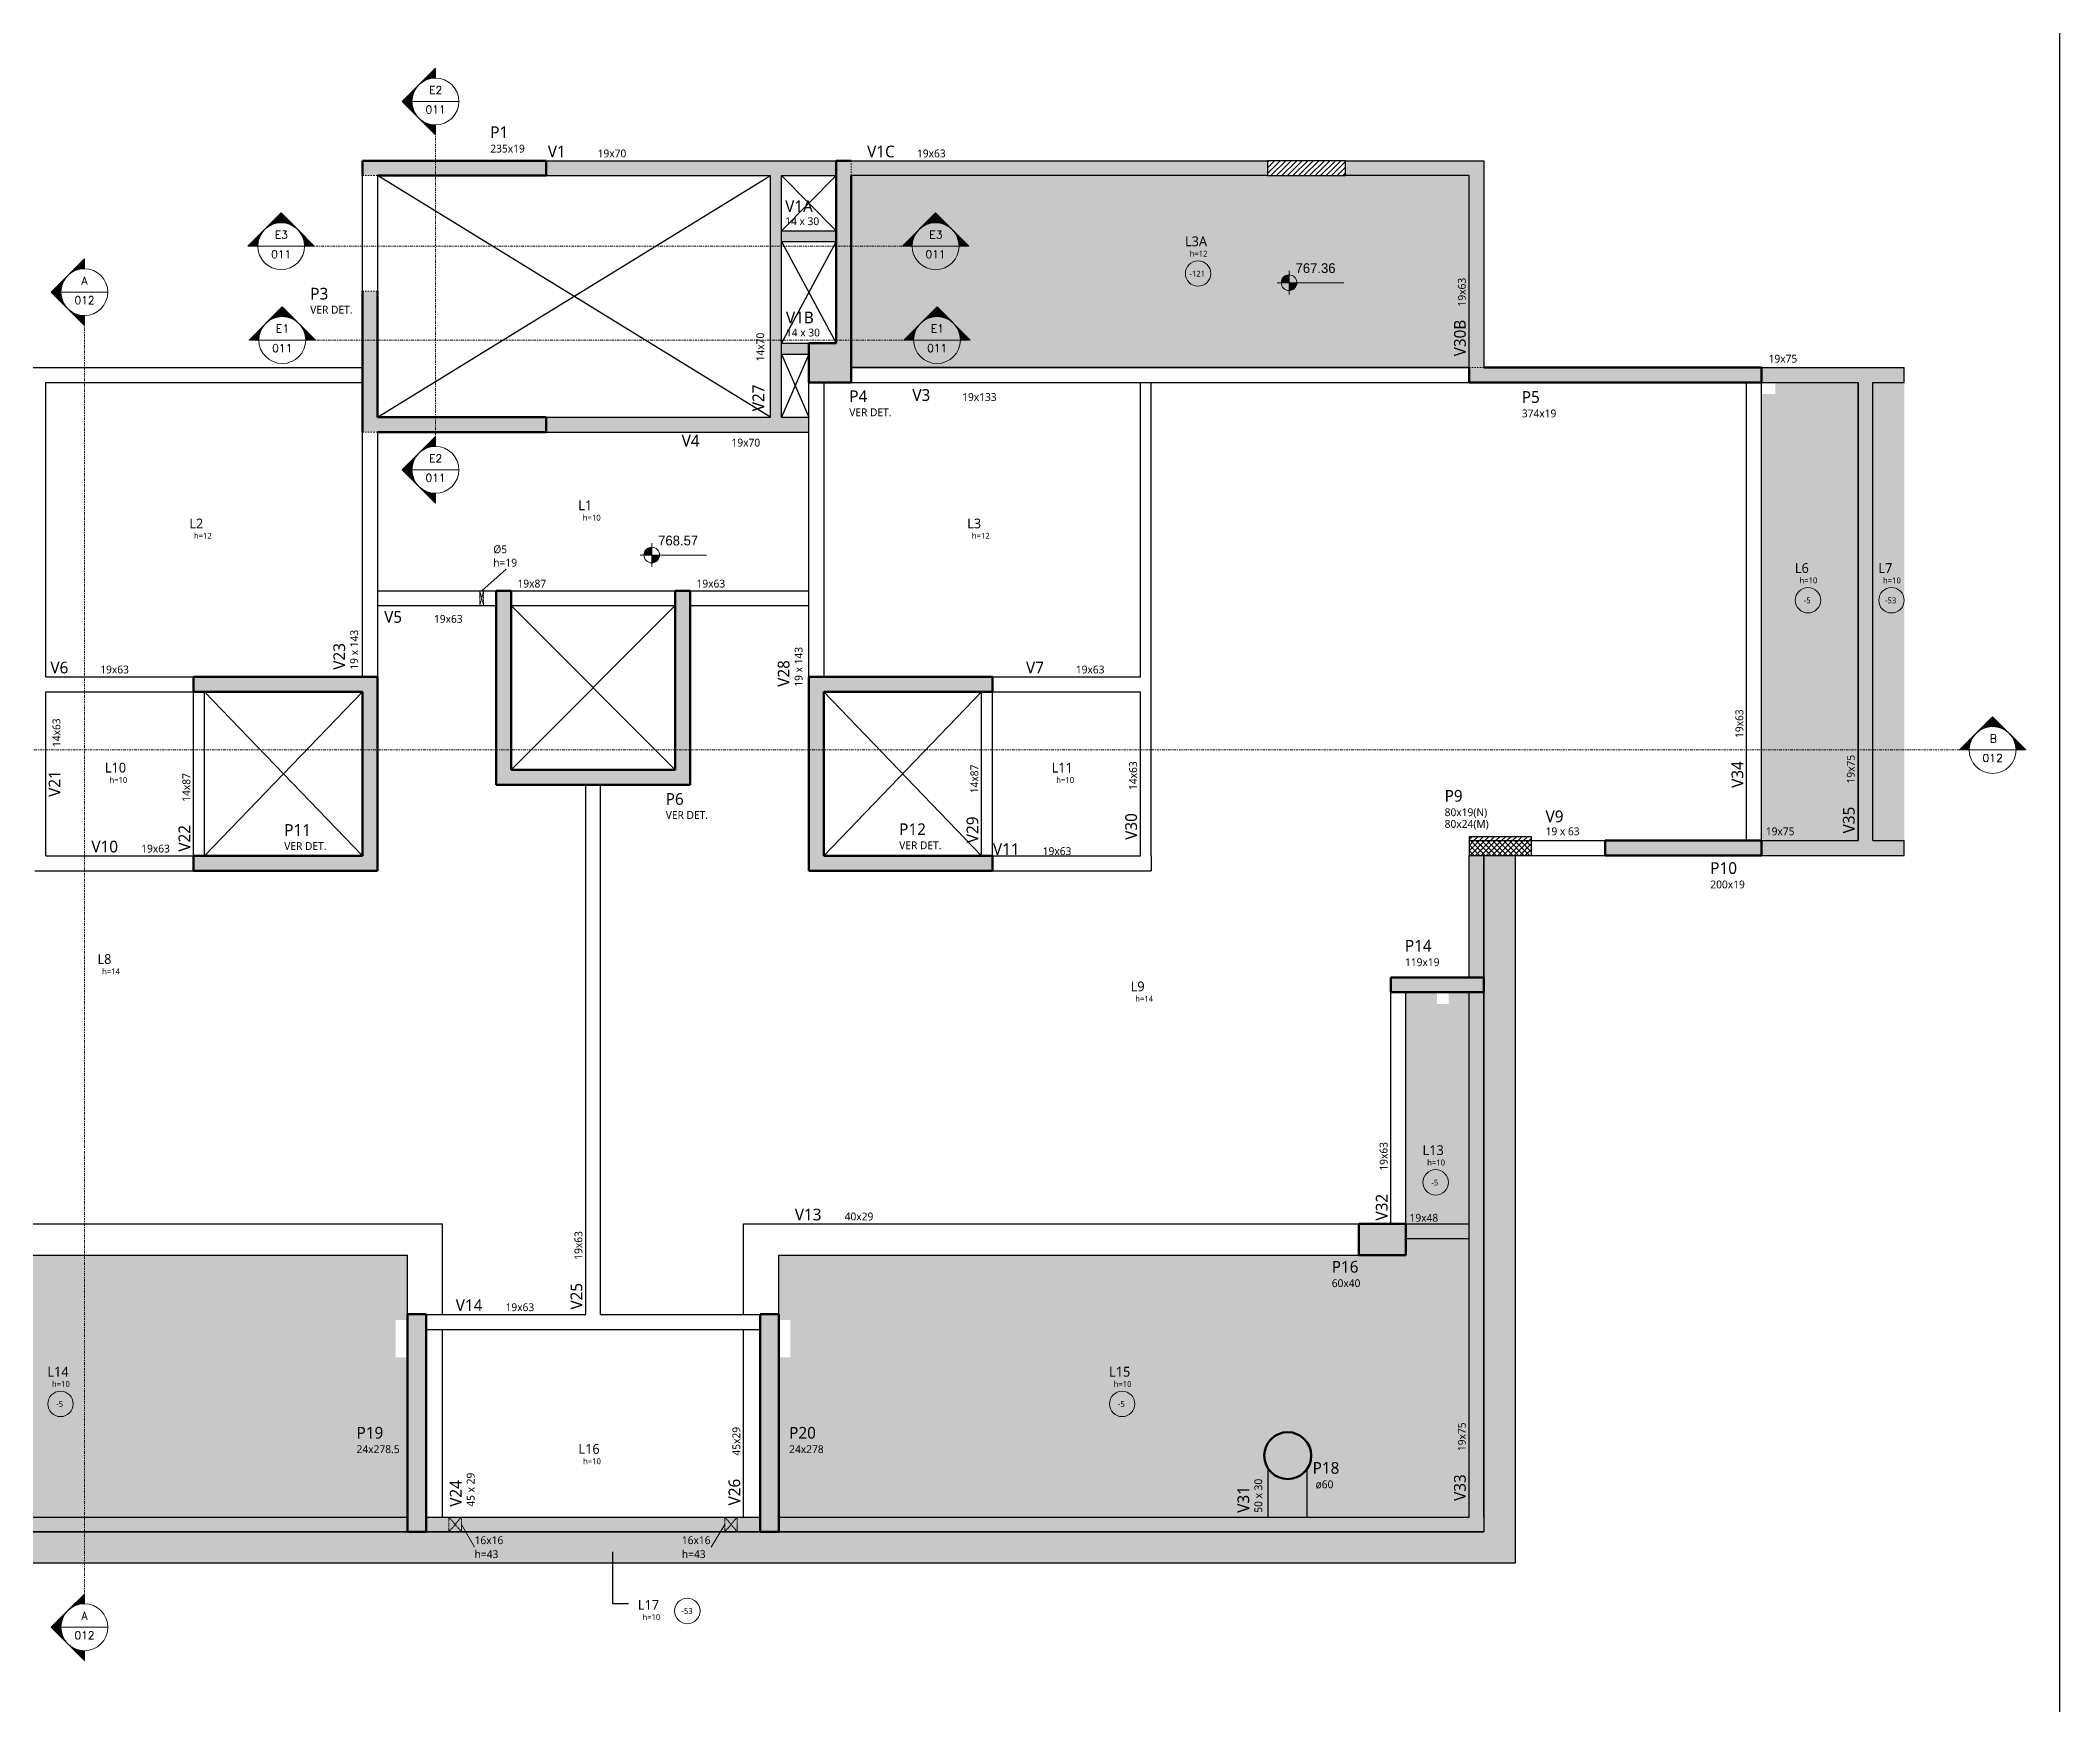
# Model space of a CAD drawing. Extents: x -23436 to 4767, y -4638 to 9755.
# Drawn here: x -18808.5 to -18328.9, y 7918.6 to 8313.8 of the extents above; entities that cross this region are included whole.
import ezdxf

# ---------------------------------------------------------------- set-up
doc = ezdxf.new("R2010")
doc.units = 0
for name, pattern in [('Centro de 6 mm', [1.32, 0.6, -0.24, 0.24, -0.24]), ('HIDDEN', [9.525, 6.35, -3.175]), ('Traço', [0.635, 0.3175, -0.3175])]:
    doc.linetypes.add(name, pattern=pattern)
for name, color, linetype, lineweight in [('A-DETL', 7, 'HIDDEN', 18), ('A-DETL-GENF', 7, 'Continuous', 18), ('A-FLOR', 7, 'Continuous', 18), ('A-FLOR-IDEN', 7, 'Continuous', 9), ('A-GENM', 7, 'Continuous', 18), ('A-GENM-HDLN', 7, 'Traço', 18), ('A-GENM-IDEN', 7, 'Continuous', 9), ('G-ANNO-DIMS', 7, 'Continuous', 9), ('G-ANNO-SYMB', 7, 'Continuous', 9), ('S-BEAM', 7, 'Continuous', 18), ('S-BEAM-IDEN', 7, 'Continuous', 9), ('S-COLS', 7, 'Continuous', 18), ('S-COLS-HDLN', 7, 'Traço', 18), ('S-COLS-IDEN', 7, 'Continuous', 9)]:
    doc.layers.add(name, color=color, linetype=linetype, lineweight=lineweight)
doc.layers.add('Painéis', color=200, linetype='Continuous')
doc.layers.add('Vigas', color=3, linetype='Continuous')
doc.styles.add('Fira Sans_1', font='', dxfattribs={"height": 10})
doc.styles.add('Gadugi', font='gadugi.ttf', dxfattribs={"height": 15})
doc.styles.add('Gadugi_1', font='gadugi.ttf', dxfattribs={"height": 10})
doc.styles.add('Gadugi_2', font='gadugi.ttf', dxfattribs={"height": 0.2})
doc.styles.add('Gadugi_3', font='gadugi.ttf', dxfattribs={"height": 0.2})
doc.styles.add('Gadugi_4', font='gadugi.ttf', dxfattribs={"height": 7.5})
doc.styles.add('RomanD', font='romand__.ttf', dxfattribs={"height": 10})
doc.styles.get('Fira Sans_1').set_extended_font_data('Fira Sans')
pattern_1 = [(45, (-18677.238, 8160.1346), (-0.6565486, 0.6565486), [])]

# ---------------------------------------------------------------- blocks, each defined once
blk = doc.blocks.new('PED_FURO_RETANGULAR_R04_2020 _INSTÂNCIA_ - FURO RET-3739415-PL K 100 - FORMA DO 6º PAVIMENTO')
at = {"layer": 'A-GENM-HDLN'}
for p, q in [((-8, 9.5), (8, -9.5)), ((-8, -9.5), (8, 9.5)), ((-8, -9.5), (-8, 9.5)), ((8, 9.5), (8, -9.5))]:
    blk.add_line(p, q, dxfattribs=at)
blk = doc.blocks.new('PED_FURO_CIRCULAR_R04_2020 _INSTÂNCIA_ - FURO CIRC-3742523-PL K 100 - FORMA DO 6º PAVIMENTO')
at = {"layer": 'A-GENM-HDLN'}
for p, q in [((2.5, -9.5), (-2.5, 9.5)), ((-2.5, -9.5), (2.5, 9.5)), ((-2.5, -9.5), (-2.5, 9.5)), ((2.5, 9.5), (2.5, -9.5))]:
    blk.add_line(p, q, dxfattribs=at)
blk = doc.blocks.new('PED_TAG_PILAR_R03 - PILAR VER DET_-2523782-PL K 100 - FORMA DO 6º PAVIMENTO')
at = {"layer": 'S-COLS-IDEN', "insert": (0.115, -0.625), "char_height": 0.2, "width": 1.37089, "attachment_point": 1, "style": 'Gadugi_2'}
blk.add_mtext('VER DET.', dxfattribs=at)
blk = doc.blocks.new('PED_TAG_LAJE_R01 - TÍTULO_ESPESSURA_REBAIXO-2413107-PL K 100 - FORMA DO 6º PAVIMENTO')
at = {"layer": 'A-FLOR-IDEN'}
blk.add_circle((-0.046, -0.667), 0.325, dxfattribs=at)
blk = doc.blocks.new('PED_TAG_LAJE_R01 - TÍTULO_ESPESSURA_REBAIXO _LADO_-2413119-PL K 100 - FORMA DO 6º PAVIMENTO')
at = {"layer": 'A-FLOR-IDEN'}
blk.add_circle((0.885, 0), 0.325, dxfattribs=at)
blk = doc.blocks.new('Corte - M_Cabeça do corte - Preenchida-2060824-PL K 100 - FORMA DO 6º PAVIMENTO')
at = {"layer": 'G-ANNO-SYMB'}
h = blk.add_hatch(color=256, dxfattribs=at)
edge = h.paths.add_edge_path(flags=0)
edge.add_line((-0.6, 0.849), (-0.6, 0.6))
edge.add_arc((-0.6, 0), 0.6, 90, 135)
edge.add_line((-1.024, 0.424), (-0.6, 0.849))
h = blk.add_hatch(color=256, dxfattribs=at)
edge = h.paths.add_edge_path(flags=0)
edge.add_line((-0.6, 0.849), (-0.176, 0.424))
edge.add_arc((-0.6, 0), 0.6, 45, 90)
edge.add_line((-0.6, 0.6), (-0.6, 0.849))
h = blk.add_hatch(color=256, dxfattribs=at)
edge = h.paths.add_edge_path(flags=0)
edge.add_line((-1.449, 0), (-1.024, 0.424))
edge.add_arc((-0.6, 0), 0.6, 135, 180)
edge.add_line((-1.2, 0), (-1.449, 0))
h = blk.add_hatch(color=256, dxfattribs=at)
edge = h.paths.add_edge_path(flags=0)
edge.add_line((0.249, 0), (0, 0))
edge.add_arc((-0.6, 0), 0.6, 360, 405)
edge.add_line((-0.176, 0.424), (0.249, 0))
for p, q in [((-0.6, 0.849), (-1.449, 0)), ((-0.6, 0.849), (-1.024, 0.424)), ((-0.6, 0.849), (0.249, 0)), ((-0.6, 0.6), (-0.6, 0.849)), ((-0.6, 0.849), (-0.6, 0.6)), ((-0.176, 0.424), (-0.6, 0.849)), ((-1.024, 0.424), (-1.449, 0)), ((-1.449, 0), (-1.2, 0)), ((0.249, 0), (-0.176, 0.424)), ((0, 0), (0.249, 0)), ((-1.2, 0), (-1.449, 0)), ((0, 0), (0.249, 0))]:
    blk.add_line(p, q, dxfattribs=at)
for start, end in [(360, 180), (90, 135), (45, 90), (135, 180), (180, 360), (360, 45)]:
    blk.add_arc((-0.6, 0), 0.6, start, end, dxfattribs=at)
blk = doc.blocks.new('Elevações de ponto - M_Cota de elevação - Alvo preenchido-10609-PL K 100 - FORMA DO 6º PAVIMENTO')
at = {"layer": 'G-ANNO-DIMS'}
h = blk.add_hatch(color=256, dxfattribs=at)
edge = h.paths.add_edge_path(flags=0)
edge.add_line((0, 0), (-0.2, 0))
edge.add_arc((0, 0), 0.2, 90, 180, ccw=False)
edge.add_line((0, 0.2), (0, 0))
h = blk.add_hatch(color=256, dxfattribs=at)
edge = h.paths.add_edge_path(flags=0)
edge.add_line((0, 0), (0.2, 0))
edge.add_arc((0, 0), 0.2, 270, 360, ccw=False)
edge.add_line((0, -0.2), (0, 0))
for p, q in [((-0.3, 0), (1.4, 0)), ((0, -0.3), (0, 0.3))]:
    blk.add_line(p, q, dxfattribs=at)
blk.add_circle((0, 0), 0.2, dxfattribs=at)

msp = doc.modelspace()

# ---------------------------------------------------------------- hatches: boundary and pattern name
at = {"layer": 'A-DETL', "linetype": 'Continuous', "true_color": 0xccffcc}
msp.add_hatch(color=254, dxfattribs=at).paths.add_polyline_path([(-18373.25, 8123.78), (-18373.25, 8232.6), (-18376.78, 8232.6), (-18376.78, 8123.78)], flags=0)
at = {"layer": 'A-DETL-GENF', "true_color": 0x808080}
h = msp.add_hatch(dxfattribs=at)
h.set_pattern_fill('FP_2', color=8, scale=0.1857, style=0, pattern_type=2)
h.set_pattern_definition(pattern_1)
h.paths.add_polyline_path([(-18498.5, 8281.72), (-18498.5, 8285.25), (-18517.07, 8285.25), (-18517.07, 8281.72)], flags=0)
h = msp.add_hatch(dxfattribs=at)
h.set_pattern_fill('FP_2', color=8, scale=0.1857, style=0, pattern_type=2)
h.set_pattern_definition(pattern_1)
h.paths.add_polyline_path([(-18454.31, 8123.78), (-18454.31, 8124.71), (-18469.16, 8124.71), (-18469.16, 8123.78)], flags=0)
at = {"layer": 'A-DETL-GENF', "true_color": 0x0000ff}
h = msp.add_hatch(dxfattribs=at)
h.set_pattern_fill('FP_1', color=5, scale=0.1857, style=0, pattern_type=2)
h.set_pattern_definition([(45, (-18677.238, 8160.1346), (-0.6565486, 0.6565486), []), (135, (-18677.238, 8160.1346), (-0.6565486, -0.6565486), [])])
h.paths.add_polyline_path([(-18454.31, 8120.26), (-18454.31, 8123.78), (-18469.16, 8123.78), (-18469.16, 8120.26)], flags=0)
at = {"layer": 'A-FLOR', "true_color": 0xc7c8ca}
for points in [[(-18527, 8236.13), (-18469.16, 8236.13), (-18469.16, 8281.72), (-18615.96, 8281.72), (-18615.96, 8236.13), (-18561.79, 8236.13)], [(-18376.78, 8123.78), (-18376.78, 8232.6), (-18396.39, 8232.6), (-18396.39, 8229.83), (-18399.71, 8229.83), (-18399.71, 8123.78), (-18387.85, 8123.78)], [(-18373.25, 8123.78), (-18365.82, 8123.78), (-18365.82, 8232.6), (-18373.25, 8232.6)], [(-18896.27, 7952.2), (-18458.2, 7952.2), (-18458.2, 8120.26), (-18465.63, 8120.26), (-18465.63, 7959.63), (-18888.84, 7959.63), (-18888.84, 8120.26), (-18896.27, 8120.26), (-18896.27, 8009.41)], [(-18484.2, 8032.79), (-18469.16, 8032.79), (-18469.16, 8087.76), (-18474, 8087.76), (-18474, 8084.99), (-18476.79, 8084.99), (-18476.79, 8087.76), (-18484.2, 8087.76), (-18484.2, 8056.36)], [(-18885.31, 7963.15), (-18846.87, 7963.15), (-18846.87, 7974.65), (-18847.38, 7975.61), (-18847.7, 7976.65), (-18847.8, 7977.73), (-18847.7, 7978.82), (-18847.38, 7979.86), (-18846.86, 7980.83), (-18846.17, 7981.67), (-18845.33, 7982.36), (-18844.36, 7982.88), (-18843.32, 7983.19), (-18842.23, 7983.3), (-18841.15, 7983.19), (-18840.09, 7982.87), (-18839.14, 7982.36), (-18838.29, 7981.67), (-18837.6, 7980.83), (-18837.09, 7979.86), (-18836.77, 7978.82), (-18836.66, 7977.73), (-18836.77, 7976.64), (-18837.09, 7975.6), (-18837.59, 7974.64), (-18837.59, 7963.15), (-18721.34, 7963.15), (-18721.34, 8001.05), (-18724.13, 8001.05), (-18724.13, 8009.96), (-18721.34, 8009.96), (-18721.34, 8025.36), (-18870.27, 8025.36), (-18870.27, 8029.26), (-18885.31, 8029.26), (-18885.31, 8009.41)], [(-18633.13, 7963.15), (-18516.89, 7963.15), (-18516.89, 7974.65), (-18517.4, 7975.61), (-18517.71, 7976.65), (-18517.81, 7977.73), (-18517.71, 7978.82), (-18517.39, 7979.86), (-18516.88, 7980.83), (-18516.18, 7981.67), (-18515.34, 7982.36), (-18514.38, 7982.88), (-18513.33, 7983.19), (-18512.24, 7983.3), (-18511.16, 7983.19), (-18510.11, 7982.88), (-18509.15, 7982.36), (-18508.3, 7981.67), (-18507.61, 7980.83), (-18507.1, 7979.86), (-18506.78, 7978.82), (-18506.67, 7977.73), (-18506.78, 7976.64), (-18507.1, 7975.6), (-18507.6, 7974.64), (-18507.6, 7963.15), (-18469.16, 7963.15), (-18469.16, 8029.26), (-18484.2, 8029.26), (-18484.2, 8025.36), (-18633.13, 8025.36), (-18633.13, 8009.96), (-18630.37, 8009.96), (-18630.37, 8001.05), (-18633.13, 8001.05)]]:
    msp.add_hatch(color=9, dxfattribs=at).paths.add_polyline_path(points, flags=0)
at = {"layer": 'S-BEAM', "true_color": 0xa7d7e1}
for points in [[(-18632.48, 8281.72), (-18619.49, 8281.72), (-18619.49, 8285.25), (-18688.38, 8285.25), (-18688.38, 8281.72), (-18635.08, 8281.72)], [(-18635.08, 8224.34), (-18632.48, 8224.34), (-18632.48, 8281.72), (-18635.08, 8281.72)], [(-18632.48, 8266.03), (-18619.49, 8266.03), (-18619.49, 8268.63), (-18632.48, 8268.63)], [(-18632.48, 8239.29), (-18625.98, 8239.29), (-18625.98, 8241.89), (-18632.48, 8241.89)], [(-18688.38, 8220.81), (-18625.98, 8220.81), (-18625.98, 8224.34), (-18688.38, 8224.34)]]:
    msp.add_hatch(color=9, dxfattribs=at).paths.add_polyline_path(points, flags=0)
at = {"layer": 'S-BEAM', "true_color": 0xffcc66}
h = msp.add_hatch(color=31, dxfattribs=at)
h.paths.add_polyline_path([(-18527, 8281.72), (-18517.07, 8281.72), (-18517.07, 8285.25), (-18615.96, 8285.25), (-18615.96, 8281.72), (-18596.58, 8281.72)], flags=0)
h.paths.add_polyline_path([(-18465.63, 8281.72), (-18465.63, 8285.25), (-18498.5, 8285.25), (-18498.5, 8281.72), (-18469.16, 8281.72)], flags=0)
msp.add_hatch(color=31, dxfattribs=at).paths.add_polyline_path([(-18465.63, 8236.13), (-18465.63, 8281.72), (-18469.16, 8281.72), (-18469.16, 8236.13)], flags=0)
at = {"layer": 'S-BEAM', "true_color": 0xccffcc}
for points in [[(-18373.25, 8232.6), (-18365.82, 8232.6), (-18365.82, 8236.13), (-18399.71, 8236.13), (-18399.71, 8232.6), (-18376.78, 8232.6)], [(-18465.63, 8091.29), (-18465.63, 8120.26), (-18469.16, 8120.26), (-18469.16, 8091.29)], [(-18365.82, 8120.26), (-18365.82, 8123.78), (-18399.71, 8123.78), (-18399.71, 8120.26), (-18387.85, 8120.26)], [(-18465.63, 7963.15), (-18465.63, 8087.76), (-18469.16, 8087.76), (-18469.16, 7963.15)], [(-18885.31, 7959.63), (-18721.34, 7959.63), (-18721.34, 7963.15), (-18885.31, 7963.15)], [(-18666.15, 7959.63), (-18637.59, 7959.63), (-18637.59, 7963.15), (-18716.88, 7963.15), (-18716.88, 7959.63)], [(-18527, 7959.63), (-18465.63, 7959.63), (-18465.63, 7963.15), (-18633.13, 7963.15), (-18633.13, 7959.63)]]:
    msp.add_hatch(color=254, dxfattribs=at).paths.add_polyline_path(points, flags=0)
at = {"layer": 'S-BEAM', "true_color": 0xd9d9d9}
for points in [[(-18484.2, 8029.26), (-18469.16, 8029.26), (-18469.16, 8032.79), (-18484.2, 8032.79)], [(-18515.34, 7963.15), (-18507.6, 7963.15), (-18507.61, 7974.64), (-18508.3, 7973.79), (-18509.15, 7973.1), (-18510.11, 7972.58), (-18511.16, 7972.27), (-18512.24, 7972.16), (-18513.33, 7972.27), (-18514.38, 7972.59), (-18515.35, 7973.1), (-18516.19, 7973.8), (-18516.89, 7974.64), (-18516.89, 7963.15)]]:
    msp.add_hatch(color=254, dxfattribs=at).paths.add_polyline_path(points, flags=0)
at = {"layer": 'S-COLS', "true_color": 0x808080}
for points in [[(-18728.49, 8281.72), (-18688.38, 8281.72), (-18688.38, 8285.25), (-18732.02, 8285.25), (-18732.02, 8281.72)], [(-18625.98, 8232.6), (-18615.96, 8232.6), (-18615.96, 8285.25), (-18619.49, 8285.25), (-18619.49, 8241.89), (-18625.98, 8241.89)], [(-18688.38, 8220.81), (-18688.38, 8224.34), (-18728.49, 8224.34), (-18728.49, 8254.24), (-18732.02, 8254.24), (-18732.02, 8220.81), (-18728.49, 8220.81)], [(-18469.16, 8232.6), (-18399.71, 8232.6), (-18399.71, 8236.13), (-18469.16, 8236.13)], [(-18700.26, 8137.06), (-18654.21, 8137.06), (-18654.21, 8183.11), (-18657.74, 8183.11), (-18657.74, 8140.59), (-18696.74, 8140.59), (-18696.74, 8183.11), (-18700.26, 8183.11), (-18700.26, 8150.26)], [(-18772.13, 8116.63), (-18728.49, 8116.63), (-18728.49, 8162.69), (-18772.13, 8162.69), (-18772.13, 8159.16), (-18732.02, 8159.16), (-18732.02, 8120.16), (-18772.13, 8120.16)], [(-18582.35, 8116.63), (-18582.35, 8120.16), (-18622.46, 8120.16), (-18622.46, 8159.16), (-18582.35, 8159.16), (-18582.35, 8162.69), (-18625.98, 8162.69), (-18625.98, 8116.63), (-18596.58, 8116.63)], [(-18399.71, 8120.26), (-18399.71, 8123.78), (-18436.85, 8123.78), (-18436.85, 8120.26)], [(-18465.63, 8087.76), (-18465.63, 8091.29), (-18487.73, 8091.29), (-18487.73, 8087.76)], [(-18484.2, 8025.36), (-18484.2, 8032.79), (-18495.34, 8032.79), (-18495.34, 8025.36)], [(-18716.88, 7959.63), (-18716.88, 8011.34), (-18721.34, 8011.34), (-18721.34, 7959.63)], [(-18633.13, 7959.63), (-18633.13, 8011.34), (-18637.59, 8011.34), (-18637.59, 7959.63)], [(-18512.24, 7972.16), (-18511.16, 7972.27), (-18510.11, 7972.58), (-18509.15, 7973.1), (-18508.3, 7973.79), (-18507.61, 7974.64), (-18507.1, 7975.6), (-18506.78, 7976.64), (-18506.67, 7977.73), (-18506.78, 7978.82), (-18507.1, 7979.86), (-18507.61, 7980.83), (-18508.3, 7981.67), (-18509.15, 7982.36), (-18510.11, 7982.88), (-18511.16, 7983.19), (-18512.24, 7983.3), (-18513.33, 7983.19), (-18514.38, 7982.88), (-18515.34, 7982.36), (-18516.18, 7981.67), (-18516.88, 7980.83), (-18517.39, 7979.86), (-18517.71, 7978.82), (-18517.81, 7977.73), (-18517.71, 7976.64), (-18517.39, 7975.6), (-18516.88, 7974.64), (-18516.18, 7973.79), (-18515.34, 7973.1), (-18514.38, 7972.58), (-18513.33, 7972.27)]]:
    msp.add_hatch(color=8, dxfattribs=at).paths.add_polyline_path(points, flags=0)

# ---------------------------------------------------------------- linework, layer by layer
at = {"layer": 'A-FLOR'}
for start, end in [(200.6005, 202.3715), (210.3088, 213.5573), (326.4427, 329.6912), (337.6285, 339.3995)]:
    msp.add_arc((-18512.24, 7977.73), 5.57, start, end, dxfattribs=at)
at = {"layer": 'A-GENM-IDEN'}
for p, q in [((-18703.7, 8183.11), (-18697.87, 8188.27)), ((-18708.52, 7961.39), (-18705.39, 7956.01)), ((-18645.95, 7961.39), (-18649.22, 7956.01))]:
    msp.add_line(p, q, dxfattribs=at)
at = {"layer": 'G-ANNO-SYMB'}
for p, q in [((-18720.27, 8299.31), (-18709.12, 8299.31)), ((-18756.91, 8264.96), (-18745.77, 8264.96)), ((-18601.46, 8264.96), (-18590.32, 8264.96)), ((-18803.65, 8254.04), (-18792.51, 8254.04)), ((-18756.64, 8242.67), (-18745.5, 8242.67)), ((-18601.12, 8242.67), (-18589.98, 8242.67)), ((-18720.27, 8211.85), (-18709.12, 8211.85)), ((-18350.38, 8145.31), (-18339.24, 8145.31)), ((-18803.65, 7936.98), (-18792.51, 7936.98))]:
    msp.add_line(p, q, dxfattribs=at)
at = {"layer": 'G-ANNO-SYMB', "linetype": 'Centro de 6 mm'}
for p, q in [((-18714.69, 8217.42), (-18714.69, 8293.74)), ((-18745.77, 8264.96), (-18601.46, 8264.96)), ((-18798.08, 7942.55), (-18798.08, 8248.47)), ((-18745.5, 8242.67), (-18601.12, 8242.67)), ((-19004.03, 8145.31), (-18350.38, 8145.31))]:
    msp.add_line(p, q, dxfattribs=at)
at = {"layer": 'Painéis'}
msp.add_line((-18328.9, 8478.8), (-18328.9, 7739.05), dxfattribs=at)
at = {"layer": 'S-BEAM', "lineweight": 25}
for start, end in [(223.0495, 224.8458), (235.3935, 236.1344), (303.8656, 304.6065), (315.1542, 316.9505)]:
    msp.add_arc((-18512.24, 7977.73), 5.57, start, end, dxfattribs=at)
at = {"layer": 'S-COLS', "lineweight": 50}
for p, q in [((-18732.02, 8281.72), (-18732.02, 8285.25)), ((-18732.02, 8285.25), (-18688.38, 8285.25)), ((-18688.38, 8285.25), (-18688.38, 8281.72)), ((-18619.49, 8241.89), (-18619.49, 8285.25)), ((-18619.49, 8285.25), (-18615.96, 8285.25)), ((-18688.38, 8281.72), (-18728.49, 8281.72)), ((-18615.96, 8281.72), (-18615.96, 8232.6)), ((-18732.02, 8220.81), (-18732.02, 8254.24)), ((-18728.49, 8254.24), (-18728.49, 8224.34)), ((-18625.98, 8232.6), (-18625.98, 8241.89)), ((-18625.98, 8241.89), (-18619.49, 8241.89)), ((-18469.16, 8232.6), (-18469.16, 8236.13)), ((-18465.63, 8236.13), (-18399.71, 8236.13)), ((-18399.71, 8236.13), (-18399.71, 8232.6)), ((-18615.96, 8232.6), (-18625.98, 8232.6)), ((-18399.71, 8232.6), (-18469.16, 8232.6)), ((-18728.49, 8224.34), (-18688.38, 8224.34)), ((-18688.38, 8224.34), (-18688.38, 8220.81)), ((-18688.38, 8220.81), (-18728.49, 8220.81)), ((-18700.26, 8137.06), (-18700.26, 8183.11)), ((-18700.26, 8183.11), (-18696.74, 8183.11)), ((-18696.74, 8183.11), (-18696.74, 8140.59)), ((-18657.74, 8140.59), (-18657.74, 8183.11)), ((-18657.74, 8183.11), (-18654.21, 8183.11)), ((-18654.21, 8183.11), (-18654.21, 8137.06)), ((-18772.13, 8159.16), (-18772.13, 8162.69)), ((-18772.13, 8162.69), (-18728.49, 8162.69)), ((-18732.02, 8159.16), (-18772.13, 8159.16)), ((-18732.02, 8120.16), (-18732.02, 8159.16)), ((-18728.49, 8162.69), (-18728.49, 8116.63)), ((-18625.98, 8116.63), (-18625.98, 8162.69)), ((-18625.98, 8162.69), (-18582.35, 8162.69)), ((-18582.35, 8159.16), (-18622.46, 8159.16)), ((-18622.46, 8159.16), (-18622.46, 8120.16)), ((-18582.35, 8162.69), (-18582.35, 8159.16)), ((-18696.74, 8140.59), (-18657.74, 8140.59)), ((-18654.21, 8137.06), (-18700.26, 8137.06)), ((-18772.13, 8116.63), (-18772.13, 8120.16)), ((-18772.13, 8120.16), (-18732.02, 8120.16)), ((-18622.46, 8120.16), (-18582.35, 8120.16)), ((-18582.35, 8120.16), (-18582.35, 8116.63)), ((-18436.85, 8120.26), (-18436.85, 8123.78)), ((-18436.85, 8123.78), (-18399.71, 8123.78)), ((-18399.71, 8120.26), (-18436.85, 8120.26)), ((-18399.71, 8123.78), (-18399.71, 8120.26)), ((-18728.49, 8116.63), (-18772.13, 8116.63)), ((-18582.35, 8116.63), (-18625.98, 8116.63)), ((-18487.73, 8087.76), (-18487.73, 8091.29)), ((-18487.73, 8091.29), (-18465.63, 8091.29)), ((-18465.63, 8087.76), (-18487.73, 8087.76)), ((-18465.63, 8091.29), (-18465.63, 8087.76)), ((-18495.34, 8025.36), (-18495.34, 8032.79)), ((-18495.34, 8032.79), (-18484.2, 8032.79)), ((-18484.2, 8032.79), (-18484.2, 8025.36)), ((-18484.2, 8025.36), (-18495.34, 8025.36)), ((-18721.34, 7959.63), (-18721.34, 8011.34)), ((-18721.34, 8011.34), (-18716.88, 8011.34)), ((-18716.88, 8011.34), (-18716.88, 7959.63)), ((-18637.59, 7959.63), (-18637.59, 8011.34)), ((-18637.59, 8011.34), (-18633.13, 8011.34)), ((-18633.13, 8011.34), (-18633.13, 7959.63)), ((-18716.88, 7959.63), (-18721.34, 7959.63)), ((-18633.13, 7959.63), (-18637.59, 7959.63))]:
    msp.add_line(p, q, dxfattribs=at)
for start, end in [(0, 180), (180, 0)]:
    msp.add_arc((-18512.24, 7977.73), 5.57, start, end, dxfattribs=at)
at = {"layer": 'S-COLS-HDLN'}
for p, q in [((-18615.96, 8285.25), (-18615.96, 8281.72)), ((-18615.96, 8285.25), (-18615.96, 8281.72)), ((-18728.49, 8281.72), (-18732.02, 8281.72)), ((-18732.02, 8254.24), (-18728.49, 8254.24)), ((-18469.16, 8236.13), (-18465.63, 8236.13)), ((-18469.16, 8236.13), (-18465.63, 8236.13)), ((-18728.49, 8220.81), (-18732.02, 8220.81)), ((-18721.34, 8011.25), (-18716.88, 8011.25)), ((-18637.59, 8011.25), (-18633.13, 8011.25))]:
    msp.add_line(p, q, dxfattribs=at)
at = {"layer": 'Vigas', "lineweight": 25}
for p, q in [((-18688.38, 8285.25), (-18619.49, 8285.25)), ((-18615.96, 8285.25), (-18517.07, 8285.25)), ((-18498.5, 8285.25), (-18465.63, 8285.25)), ((-18465.63, 8285.25), (-18465.63, 8281.72)), ((-18732.02, 8254.24), (-18732.02, 8281.72)), ((-18728.49, 8281.72), (-18728.49, 8254.24)), ((-18688.38, 8281.72), (-18635.08, 8281.72)), ((-18635.08, 8224.34), (-18635.08, 8281.72)), ((-18632.48, 8281.72), (-18619.49, 8281.72)), ((-18632.48, 8224.34), (-18632.48, 8281.72)), ((-18517.07, 8281.72), (-18615.96, 8281.72)), ((-18469.16, 8281.72), (-18498.5, 8281.72)), ((-18469.16, 8236.13), (-18469.16, 8281.72)), ((-18465.63, 8281.72), (-18465.63, 8236.13)), ((-18632.48, 8268.63), (-18619.49, 8268.63)), ((-18632.48, 8266.03), (-18619.49, 8266.03)), ((-18632.48, 8241.89), (-18625.98, 8241.89)), ((-18885.31, 8236.13), (-18732.02, 8236.13)), ((-18632.48, 8239.29), (-18625.98, 8239.29)), ((-18615.96, 8236.13), (-18469.16, 8236.13)), ((-18399.71, 8236.13), (-18365.82, 8236.13)), ((-18365.82, 8232.6), (-18365.82, 8236.13)), ((-18807.23, 8162.69), (-18807.23, 8232.6)), ((-18807.23, 8232.6), (-18732.02, 8232.6)), ((-18625.98, 8162.69), (-18625.98, 8232.6)), ((-18625.98, 8232.6), (-18622.46, 8232.6)), ((-18622.46, 8232.6), (-18622.46, 8162.69)), ((-18615.96, 8232.6), (-18469.16, 8232.6)), ((-18547.25, 8162.69), (-18547.25, 8232.6)), ((-18544.65, 8120.16), (-18544.65, 8232.6)), ((-18403.24, 8123.78), (-18403.24, 8232.6)), ((-18399.71, 8123.78), (-18399.71, 8232.6)), ((-18399.71, 8232.6), (-18376.78, 8232.6)), ((-18373.25, 8232.6), (-18365.82, 8232.6)), ((-18688.38, 8224.34), (-18635.08, 8224.34)), ((-18632.48, 8224.34), (-18625.98, 8224.34)), ((-18732.02, 8162.69), (-18732.02, 8220.81)), ((-18728.49, 8220.81), (-18728.49, 8162.69)), ((-18688.38, 8220.81), (-18625.98, 8220.81)), ((-18728.49, 8183.11), (-18700.26, 8183.11)), ((-18696.74, 8183.11), (-18657.74, 8183.11)), ((-18654.21, 8183.11), (-18625.98, 8183.11)), ((-18728.49, 8179.59), (-18700.26, 8179.59)), ((-18696.74, 8179.59), (-18657.74, 8179.59)), ((-18654.21, 8179.59), (-18625.98, 8179.59)), ((-18807.23, 8162.69), (-18772.13, 8162.69)), ((-18807.23, 8159.16), (-18772.13, 8159.16)), ((-18807.23, 8120.16), (-18807.23, 8159.16)), ((-18772.13, 8120.16), (-18772.13, 8159.16)), ((-18769.53, 8120.16), (-18769.53, 8159.16)), ((-18728.49, 8162.69), (-18732.02, 8162.69)), ((-18622.46, 8162.69), (-18625.98, 8162.69)), ((-18584.95, 8120.16), (-18584.95, 8159.16)), ((-18582.35, 8162.69), (-18547.25, 8162.69)), ((-18582.35, 8159.16), (-18547.25, 8159.16)), ((-18582.35, 8120.16), (-18582.35, 8159.16)), ((-18547.25, 8120.16), (-18547.25, 8159.16)), ((-18679, 8011.25), (-18679, 8137.06)), ((-18675.47, 8011.25), (-18675.47, 8137.06)), ((-18807.23, 8120.16), (-18772.13, 8120.16)), ((-18582.35, 8120.16), (-18547.25, 8120.16)), ((-18544.65, 8120.16), (-18544.65, 8116.63)), ((-18469.16, 8091.29), (-18469.16, 8120.26)), ((-18465.63, 8091.29), (-18465.63, 8120.26)), ((-18454.31, 8123.78), (-18436.85, 8123.78)), ((-18454.31, 8120.26), (-18436.85, 8120.26)), ((-18399.71, 8123.78), (-18376.78, 8123.78)), ((-18399.71, 8120.26), (-18365.82, 8120.26)), ((-18373.25, 8123.78), (-18365.82, 8123.78)), ((-18365.82, 8120.26), (-18365.82, 8123.78)), ((-18809.83, 8116.63), (-18772.13, 8116.63)), ((-18582.35, 8116.63), (-18544.65, 8116.63)), ((-18487.73, 8032.79), (-18487.73, 8087.76)), ((-18484.2, 8032.79), (-18484.2, 8087.76)), ((-18469.16, 7963.15), (-18469.16, 8087.76)), ((-18465.63, 7963.15), (-18465.63, 8087.76)), ((-18859.13, 8032.79), (-18721.34, 8032.79)), ((-18721.34, 8032.79), (-18712.99, 8032.79)), ((-18712.99, 8011.25), (-18712.99, 8032.79)), ((-18641.49, 8032.79), (-18633.13, 8032.79)), ((-18641.49, 8011.25), (-18641.49, 8032.79)), ((-18633.13, 8032.79), (-18495.34, 8032.79)), ((-18484.2, 8032.79), (-18469.16, 8032.79)), ((-18484.2, 8029.26), (-18469.16, 8029.26)), ((-18859.13, 8025.36), (-18721.34, 8025.36)), ((-18721.34, 8011.34), (-18721.34, 8025.36)), ((-18633.13, 8011.34), (-18633.13, 8025.36)), ((-18633.13, 8025.36), (-18495.34, 8025.36)), ((-18716.88, 8011.25), (-18679, 8011.25)), ((-18675.47, 8011.25), (-18637.59, 8011.25)), ((-18716.88, 8007.72), (-18637.59, 8007.72)), ((-18712.99, 7963.15), (-18712.99, 8007.72)), ((-18641.49, 7963.15), (-18641.49, 8007.72)), ((-18516.89, 7963.15), (-18516.89, 7974.65)), ((-18507.6, 7963.15), (-18507.6, 7974.65)), ((-18885.31, 7963.15), (-18721.34, 7963.15)), ((-18716.88, 7963.15), (-18637.59, 7963.15)), ((-18633.13, 7963.15), (-18469.16, 7963.15)), ((-18465.63, 7963.15), (-18465.63, 7959.63)), ((-18885.31, 7959.63), (-18721.34, 7959.63)), ((-18716.88, 7959.63), (-18637.59, 7959.63)), ((-18633.13, 7959.63), (-18465.63, 7959.63))]:
    msp.add_line(p, q, dxfattribs=at)
at = {"layer": 'Vigas', "linetype": 'Continuous'}
for p, q in [((-18498.5, 8285.25), (-18517.07, 8285.25)), ((-18517.07, 8285.25), (-18517.07, 8281.72)), ((-18498.5, 8281.72), (-18498.5, 8285.25)), ((-18728.49, 8224.34), (-18635.08, 8281.72)), ((-18635.08, 8224.34), (-18728.49, 8281.72)), ((-18632.48, 8281.72), (-18619.49, 8268.63)), ((-18619.49, 8281.72), (-18632.48, 8268.63)), ((-18517.07, 8281.72), (-18498.5, 8281.72)), ((-18619.49, 8266.03), (-18632.48, 8241.89)), ((-18632.48, 8266.03), (-18619.49, 8241.89)), ((-18625.98, 8239.29), (-18632.48, 8224.34)), ((-18632.48, 8239.29), (-18625.98, 8224.34)), ((-18696.74, 8140.59), (-18657.74, 8179.59)), ((-18657.74, 8140.59), (-18696.74, 8179.59)), ((-18769.53, 8120.16), (-18732.02, 8159.16)), ((-18732.02, 8120.16), (-18769.53, 8159.16)), ((-18622.46, 8120.16), (-18584.95, 8159.16)), ((-18584.95, 8120.16), (-18622.46, 8159.16)), ((-18454.31, 8124.71), (-18469.16, 8124.71)), ((-18469.16, 8124.71), (-18469.16, 8123.78)), ((-18469.16, 8123.78), (-18469.16, 8120.26)), ((-18469.16, 8123.78), (-18454.31, 8123.78)), ((-18469.16, 8120.26), (-18454.31, 8120.26)), ((-18454.31, 8123.78), (-18454.31, 8124.71)), ((-18454.31, 8120.26), (-18454.31, 8123.78)), ((-18672.55, 7942.54), (-18672.55, 7954.92))]:
    msp.add_line(p, q, dxfattribs=at)
at = {"layer": 'Vigas'}
for p, q in [((-18469.16, 8236.13), (-18615.96, 8236.13)), ((-18376.78, 8232.6), (-18376.78, 8123.78)), ((-18376.78, 8123.78), (-18376.78, 8232.6)), ((-18373.25, 8123.78), (-18373.25, 8232.6)), ((-18373.25, 8123.78), (-18373.25, 8232.6)), ((-18465.63, 8120.26), (-18465.63, 7959.63)), ((-18458.2, 8120.26), (-18458.2, 7952.2)), ((-18465.63, 7959.63), (-18888.84, 7959.63)), ((-18458.2, 7952.2), (-18896.27, 7952.2)), ((-18668.84, 7942.54), (-18672.55, 7942.54))]:
    msp.add_line(p, q, dxfattribs=at)

# ---------------------------------------------------------------- block references
at = {"layer": 'A-FLOR-IDEN', "xscale": 9.284999930164183, "yscale": 9.284999930164183, "zscale": 9.284999930164183}
for name, p in [('PED_TAG_LAJE_R01 - TÍTULO_ESPESSURA_REBAIXO-2413107-PL K 100 - FORMA DO 6º PAVIMENTO', (-18533.11, 8264.65)), ('PED_TAG_LAJE_R01 - TÍTULO_ESPESSURA_REBAIXO-2413107-PL K 100 - FORMA DO 6º PAVIMENTO', (-18388.24, 8187.06)), ('PED_TAG_LAJE_R01 - TÍTULO_ESPESSURA_REBAIXO-2413107-PL K 100 - FORMA DO 6º PAVIMENTO', (-18368.41, 8187.06)), ('PED_TAG_LAJE_R01 - TÍTULO_ESPESSURA_REBAIXO-2413107-PL K 100 - FORMA DO 6º PAVIMENTO', (-18476.68, 8048.82)), ('PED_TAG_LAJE_R01 - TÍTULO_ESPESSURA_REBAIXO-2413107-PL K 100 - FORMA DO 6º PAVIMENTO', (-18803.33, 7996.21)), ('PED_TAG_LAJE_R01 - TÍTULO_ESPESSURA_REBAIXO-2413107-PL K 100 - FORMA DO 6º PAVIMENTO', (-18551.15, 7996.21)), ('PED_TAG_LAJE_R01 - TÍTULO_ESPESSURA_REBAIXO _LADO_-2413119-PL K 100 - FORMA DO 6º PAVIMENTO', (-18663.08, 7940.84))]:
    msp.add_blockref(name, p, dxfattribs=at)
at = {"layer": 'A-GENM', "linetype": 'Traço', "xscale": 0.1856999986032837, "yscale": 0.1856999986032837, "zscale": 0.1856999986032837}
for name, p in [('PED_FURO_CIRCULAR_R04_2020 _INSTÂNCIA_ - FURO CIRC-3742523-PL K 100 - FORMA DO 6º PAVIMENTO', (-18703.7, 8181.35)), ('PED_FURO_RETANGULAR_R04_2020 _INSTÂNCIA_ - FURO RET-3739415-PL K 100 - FORMA DO 6º PAVIMENTO', (-18710.01, 7961.39)), ('PED_FURO_RETANGULAR_R04_2020 _INSTÂNCIA_ - FURO RET-3739415-PL K 100 - FORMA DO 6º PAVIMENTO', (-18644.47, 7961.39))]:
    msp.add_blockref(name, p, dxfattribs=at)
at = {"layer": 'G-ANNO-DIMS', "xscale": 9.284999930164183, "yscale": 9.284999930164183, "zscale": 9.284999930164183}
for p in [(-18511.94, 8256.29), (-18663.31, 8191.61)]:
    msp.add_blockref('Elevações de ponto - M_Cota de elevação - Alvo preenchido-10609-PL K 100 - FORMA DO 6º PAVIMENTO', p, dxfattribs=at)
at = {"layer": 'G-ANNO-SYMB', "extrusion": (0, 0, -1), "xscale": 9.284999930164183, "yscale": 9.284999930164183, "zscale": 9.284999930164183, "rotation": 270.0000000000002}
for p in [(18714.69, 8293.74), (18798.08, 8248.47)]:
    msp.add_blockref('Corte - M_Cabeça do corte - Preenchida-2060824-PL K 100 - FORMA DO 6º PAVIMENTO', p, dxfattribs=at)
at = {"layer": 'G-ANNO-SYMB', "xscale": 9.284999930164183, "yscale": 9.284999930164183, "zscale": 9.284999930164183}
for p in [(-18745.77, 8264.96), (-18745.5, 8242.67)]:
    msp.add_blockref('Corte - M_Cabeça do corte - Preenchida-2060824-PL K 100 - FORMA DO 6º PAVIMENTO', p, dxfattribs=at)
at = {"layer": 'G-ANNO-SYMB', "extrusion": (0, 0, -1), "xscale": 9.284999930164183, "yscale": 9.284999930164183, "zscale": 9.284999930164183}
for p in [(18601.46, 8264.96), (18601.12, 8242.67), (18350.38, 8145.31)]:
    msp.add_blockref('Corte - M_Cabeça do corte - Preenchida-2060824-PL K 100 - FORMA DO 6º PAVIMENTO', p, dxfattribs=at)
at = {"layer": 'G-ANNO-SYMB', "xscale": 9.284999930164183, "yscale": 9.284999930164183, "zscale": 9.284999930164183, "rotation": 90}
for p in [(-18714.69, 8217.42), (-18798.08, 7942.55)]:
    msp.add_blockref('Corte - M_Cabeça do corte - Preenchida-2060824-PL K 100 - FORMA DO 6º PAVIMENTO', p, dxfattribs=at)
at = {"layer": 'S-COLS-IDEN', "xscale": 9.284999930164183, "yscale": 9.284999930164183, "zscale": 9.284999930164183}
for p in [(-18745.49, 8256.6), (-18617.46, 8232.24), (-18661.05, 8136.6), (-18751.67, 8129.23), (-18605.6, 8129.41)]:
    msp.add_blockref('PED_TAG_PILAR_R03 - PILAR VER DET_-2523782-PL K 100 - FORMA DO 6º PAVIMENTO', p, dxfattribs=at)

# ---------------------------------------------------------------- texts
at = {"layer": 'A-FLOR-IDEN', "attachment_point": 1}
for s, insert, char_height, width, style in [('L3A', (-18536.65, 8267.27), 2.321, 6.5504, 'Gadugi_4'), ('h=12', (-18535.55, 8263.87), 1.393, 5.5083, 'Gadugi_3'), ('-121', (-18535.59, 8259.12), 1.393, 4.7639, 'Gadugi_3'), ('L1', (-18680.77, 8204.58), 2.321, 4.0196, 'Gadugi_4'), ('L2', (-18773.16, 8200.26), 2.321, 4.0196, 'Gadugi_4'), ('h=12', (-18772.06, 8196.87), 1.393, 5.5083, 'Gadugi_3'), ('h=10', (-18679.68, 8201.18), 1.393, 5.5083, 'Gadugi_3'), ('L3', (-18588.38, 8200.26), 2.321, 4.0196, 'Gadugi_4'), ('h=12', (-18587.29, 8196.87), 1.393, 5.5083, 'Gadugi_3'), ('L6', (-18391.78, 8189.68), 2.321, 4.0196, 'Gadugi_4'), ('L7', (-18371.94, 8189.68), 2.321, 4.0196, 'Gadugi_4'), ('h=10', (-18390.68, 8186.28), 1.393, 5.5083, 'Gadugi_3'), ('h=10', (-18370.85, 8186.28), 1.393, 5.5083, 'Gadugi_3'), ('-5', (-18389.67, 8181.53), 1.393, 2.2331, 'Gadugi_3'), ('-53', (-18370.37, 8181.53), 1.393, 3.4985, 'Gadugi_3'), ('L10', (-18793.21, 8142.28), 2.321, 6.1782, 'Gadugi_4'), ('L11', (-18568.33, 8142.28), 2.321, 6.1782, 'Gadugi_4'), ('h=10', (-18792.12, 8138.88), 1.393, 5.5083, 'Gadugi_3'), ('h=10', (-18567.23, 8138.88), 1.393, 5.5083, 'Gadugi_3'), ('L8', (-18794.97, 8096.82), 2.321, 4.0196, 'Gadugi_4'), ('h=14', (-18793.87, 8093.43), 1.393, 5.5083, 'Gadugi_3'), ('L9', (-18549.55, 8090.32), 2.321, 4.0196, 'Gadugi_4'), ('h=14', (-18548.46, 8086.92), 1.393, 5.5083, 'Gadugi_3'), ('L13', (-18480.21, 8051.44), 2.321, 6.1782, 'Gadugi_4'), ('h=10', (-18479.12, 8048.04), 1.393, 5.5083, 'Gadugi_3'), ('-5', (-18478.11, 8043.29), 1.393, 2.2331, 'Gadugi_3'), ('L14', (-18806.86, 7998.82), 2.321, 6.1782, 'Gadugi_4'), ('h=10', (-18805.77, 7995.43), 1.393, 5.5083, 'Gadugi_3'), ('L15', (-18554.68, 7998.82), 2.321, 6.1782, 'Gadugi_4'), ('h=10', (-18553.59, 7995.43), 1.393, 5.5083, 'Gadugi_3'), ('-5', (-18804.76, 7990.68), 1.393, 2.2331, 'Gadugi_3'), ('-5', (-18552.58, 7990.68), 1.393, 2.2331, 'Gadugi_3'), ('L16', (-18680.72, 7980.48), 2.321, 6.1782, 'Gadugi_4'), ('h=10', (-18679.62, 7977.09), 1.393, 5.5083, 'Gadugi_3'), ('L17', (-18666.62, 7943.45), 2.321, 6.1782, 'Gadugi_4'), ('h=10', (-18665.52, 7940.06), 1.393, 5.5083, 'Gadugi_3'), ('-53', (-18656.25, 7941.51), 1.393, 3.4985, 'Gadugi_3')]:
    msp.add_mtext(s, dxfattribs=dict(at, insert=insert, char_height=char_height, width=width, style=style))
at = {"layer": 'A-GENM-IDEN', "char_height": 1.857, "attachment_point": 1, "style": 'Gadugi_1'}
for s, insert, width in [('Ø5', (-18700.95, 8193.9), 4.094), ('h=19', (-18700.95, 8190.73), 7.3692), ('16x16', (-18705.39, 7958.57), 8.3369), ('16x16', (-18656.16, 7958.57), 8.3369), ('h=43', (-18705.39, 7955.26), 7.3692), ('h=43', (-18656.16, 7955.26), 7.3692)]:
    msp.add_mtext(s, dxfattribs=dict(at, insert=insert, width=width))
at = {"layer": 'G-ANNO-DIMS', "char_height": 2.321, "attachment_point": 1, "line_spacing_factor": 1.049215, "style": 'Fira Sans_1'}
for s, insert, width in [('767.36', (-18510.38, 8260.9), 10.4097), ('768.57', (-18661.79, 8196.22), 10.4857)]:
    msp.add_mtext(s, dxfattribs=dict(at, insert=insert, width=width))
at = {"layer": 'G-ANNO-SYMB', "attachment_point": 1, "style": 'RomanD'}
for s, insert, char_height, width in [('E2', (-18716.19, 8302.96), 1.857, 4.094), ('011', (-18717.07, 8298.33), 1.857, 6.2527), ('E3', (-18752.83, 8268.6), 1.857, 4.094), ('E3', (-18597.38, 8268.6), 1.857, 4.094), ('011', (-18753.72, 8263.97), 1.857, 6.2527), ('011', (-18598.27, 8263.97), 1.857, 6.2527), ('A', (-18798.74, 8257.68), 1.86, 2.0842), ('012', (-18800.46, 8253.05), 1.857, 6.2527), ('E1', (-18752.57, 8246.32), 1.857, 4.094), ('E1', (-18597.04, 8246.32), 1.857, 4.094), ('011', (-18753.45, 8241.68), 1.857, 6.2527), ('011', (-18597.93, 8241.68), 1.857, 6.2527), ('E2', (-18716.19, 8215.49), 1.857, 4.094), ('011', (-18717.07, 8210.86), 1.857, 6.2527), ('B', (-18345.47, 8148.96), 1.86, 2.0842), ('012', (-18347.19, 8144.33), 1.857, 6.2527), ('A', (-18798.74, 7940.62), 1.86, 2.0842), ('012', (-18800.46, 7935.99), 1.857, 6.2527)]:
    msp.add_mtext(s, dxfattribs=dict(at, insert=insert, char_height=char_height, width=width))
at = {"layer": 'S-BEAM-IDEN', "attachment_point": 1}
for s, insert, char_height, width, style in [('V1', (-18688, 8288.84), 2.785, 5.5828, 'Gadugi'), ('V1C', (-18612.14, 8288.84), 2.785, 8.5602, 'Gadugi'), ('19x70', (-18676.17, 8287.91), 1.857, 8.3369, 'Gadugi_1'), ('19x63', (-18600.31, 8287.91), 1.857, 8.3369, 'Gadugi_1'), ('V1A', (-18631.62, 8275.84), 2.785, 8.6347, 'Gadugi'), ('14 x 30', (-18631.61, 8271.82), 1.857, 10.1234, 'Gadugi_1'), ('V1B', (-18631.43, 8249.4), 2.785, 8.3369, 'Gadugi'), ('14 x 30', (-18631.43, 8245.38), 1.857, 10.1234, 'Gadugi_1'), ('19x75', (-18398.03, 8239.17), 1.857, 8.3369, 'Gadugi_1'), ('V3', (-18601.41, 8231), 2.785, 5.5828, 'Gadugi'), ('19x133', (-18589.58, 8230.06), 1.857, 10.049, 'Gadugi_1'), ('V4', (-18656.2, 8220.16), 2.785, 5.5828, 'Gadugi'), ('19x70', (-18644.37, 8219.23), 1.857, 8.3369, 'Gadugi_1'), ('19x87', (-18695.2, 8185.75), 1.857, 8.3369, 'Gadugi_1'), ('19x63', (-18652.68, 8185.75), 1.857, 8.3369, 'Gadugi_1'), ('V5', (-18726.87, 8178.31), 2.785, 5.5828, 'Gadugi'), ('19x63', (-18715.04, 8177.38), 1.857, 8.3369, 'Gadugi_1'), ('V6', (-18806.14, 8166.28), 2.785, 5.5828, 'Gadugi'), ('19x63', (-18794.31, 8165.35), 1.857, 8.3369, 'Gadugi_1'), ('V7', (-18574.41, 8166.28), 2.785, 5.5828, 'Gadugi'), ('19x63', (-18562.58, 8165.35), 1.857, 8.3369, 'Gadugi_1'), ('V9', (-18451, 8130.94), 2.785, 5.5828, 'Gadugi'), ('19 x 63', (-18450.99, 8126.92), 1.857, 10.1234, 'Gadugi_1'), ('19x75', (-18398.69, 8126.92), 1.857, 8.3369, 'Gadugi_1'), ('V10', (-18796.41, 8123.76), 2.785, 8.188, 'Gadugi'), ('19x63', (-18784.58, 8122.82), 1.857, 8.3369, 'Gadugi_1'), ('V11', (-18582.27, 8123.15), 2.785, 8.188, 'Gadugi'), ('19x63', (-18570.44, 8122.22), 1.857, 8.3369, 'Gadugi_1'), ('V13', (-18629.32, 8036.38), 2.785, 8.188, 'Gadugi'), ('40x29', (-18617.49, 8035.45), 1.857, 8.3369, 'Gadugi_1'), ('19x48', (-18483.31, 8035.14), 1.857, 8.3369, 'Gadugi_1'), ('V14', (-18709.87, 8014.84), 2.785, 8.188, 'Gadugi'), ('19x63', (-18698.04, 8013.91), 1.857, 8.3369, 'Gadugi_1')]:
    msp.add_mtext(s, dxfattribs=dict(at, insert=insert, char_height=char_height, width=width, style=style))
at = {"layer": 'S-BEAM-IDEN', "attachment_point": 1, "rotation": 90}
for s, insert, char_height, width, style in [('19x63', (-18471.82, 8250.63), 1.857, 8.3369, 'Gadugi_1'), ('V30B', (-18472.75, 8238.8), 2.785, 10.9422, 'Gadugi'), ('14x70', (-18638.46, 8237.6), 1.857, 8.3369, 'Gadugi_1'), ('V27', (-18639.39, 8225.77), 2.785, 8.188, 'Gadugi'), ('19 x 143', (-18734.92, 8164.38), 1.857, 11.8354, 'Gadugi_1'), ('V23', (-18738.94, 8164.37), 2.785, 8.188, 'Gadugi'), ('19 x 143', (-18629.36, 8160.33), 1.857, 11.8354, 'Gadugi_1'), ('V28', (-18633.38, 8160.32), 2.785, 8.188, 'Gadugi'), ('19x63', (-18405.9, 8148.15), 1.857, 8.3369, 'Gadugi_1'), ('14x63', (-18805.64, 8146), 1.857, 8.3369, 'Gadugi_1'), ('V21', (-18806.57, 8134.17), 2.785, 8.188, 'Gadugi'), ('14x87', (-18774.79, 8133), 1.857, 8.3369, 'Gadugi_1'), ('14x87', (-18587.6, 8135.02), 1.857, 8.3369, 'Gadugi_1'), ('14x63', (-18549.91, 8135.81), 1.857, 8.3369, 'Gadugi_1'), ('V34', (-18406.83, 8136.32), 2.785, 8.188, 'Gadugi'), ('19x75', (-18379.43, 8137.34), 1.857, 8.3369, 'Gadugi_1'), ('V30', (-18550.84, 8123.98), 2.785, 8.188, 'Gadugi'), ('V35', (-18380.37, 8125.51), 2.785, 8.188, 'Gadugi'), ('V22', (-18775.72, 8121.17), 2.785, 8.188, 'Gadugi'), ('V29', (-18588.54, 8123.19), 2.785, 8.188, 'Gadugi'), ('19x63', (-18490.39, 8045.4), 1.857, 8.3369, 'Gadugi_1'), ('V32', (-18491.32, 8033.57), 2.785, 8.188, 'Gadugi'), ('19x63', (-18681.66, 8024.24), 1.857, 8.3369, 'Gadugi_1'), ('V25', (-18682.6, 8012.42), 2.785, 8.188, 'Gadugi'), ('45x29', (-18644.15, 7977.74), 1.857, 8.3369, 'Gadugi_1'), ('19x75', (-18471.82, 7978.8), 1.857, 8.3369, 'Gadugi_1'), ('V24', (-18711.27, 7965.59), 2.785, 8.188, 'Gadugi'), ('45 x 29', (-18707.26, 7965.6), 1.857, 10.1234, 'Gadugi_1'), ('V26', (-18645.08, 7965.91), 2.785, 8.188, 'Gadugi'), ('50 x 30', (-18520.16, 7964.17), 1.857, 10.1234, 'Gadugi_1'), ('V33', (-18472.75, 7966.97), 2.785, 8.188, 'Gadugi'), ('V31', (-18524.18, 7964.16), 2.785, 8.188, 'Gadugi')]:
    msp.add_mtext(s, dxfattribs=dict(at, insert=insert, char_height=char_height, width=width, style=style))
at = {"layer": 'S-COLS-IDEN', "attachment_point": 1}
for s, insert, char_height, width, style in [('P1', (-18701.66, 8293.42), 2.785, 5.285, 'Gadugi'), ('235x19', (-18701.66, 8289.06), 1.857, 10.049, 'Gadugi_1'), ('P3', (-18744.42, 8255.07), 2.785, 5.285, 'Gadugi'), ('P4', (-18616.39, 8230.71), 2.785, 5.285, 'Gadugi'), ('P5', (-18456.64, 8230.53), 2.785, 5.285, 'Gadugi'), ('374x19', (-18456.64, 8226.17), 1.857, 10.049, 'Gadugi_1'), ('P6', (-18659.99, 8135.07), 2.785, 5.285, 'Gadugi'), ('P9', (-18474.97, 8135.82), 2.785, 5.285, 'Gadugi'), ('80x19(N)', (-18474.97, 8131.46), 1.857, 12.6542, 'Gadugi_1'), ('P11', (-18750.6, 8127.7), 2.785, 7.8903, 'Gadugi'), ('P12', (-18604.54, 8127.88), 2.785, 7.8903, 'Gadugi'), ('80x24(M)', (-18474.97, 8128.68), 1.857, 13.1753, 'Gadugi_1'), ('P10', (-18411.87, 8118.66), 2.785, 7.8903, 'Gadugi'), ('200x19', (-18411.87, 8114.3), 1.857, 10.049, 'Gadugi_1'), ('P14', (-18484.4, 8100.21), 2.785, 7.8903, 'Gadugi'), ('119x19', (-18484.4, 8095.84), 1.857, 10.049, 'Gadugi_1'), ('60x40', (-18501.79, 8019.61), 1.857, 8.3369, 'Gadugi_1'), ('P16', (-18501.79, 8023.97), 2.785, 7.8903, 'Gadugi'), ('P19', (-18733.43, 7984.56), 2.785, 7.8903, 'Gadugi'), ('P20', (-18630.67, 7984.55), 2.785, 7.8903, 'Gadugi'), ('24x278.5', (-18733.43, 7980.19), 1.857, 12.4309, 'Gadugi_1'), ('24x278', (-18630.67, 7980.19), 1.857, 10.049, 'Gadugi_1'), ('P18', (-18506.32, 7976.2), 2.785, 7.8903, 'Gadugi'), ('ø60', (-18505.63, 7971.84), 1.857, 5.285, 'Gadugi_1')]:
    msp.add_mtext(s, dxfattribs=dict(at, insert=insert, char_height=char_height, width=width, style=style))

doc.saveas('drawing.dxf')
